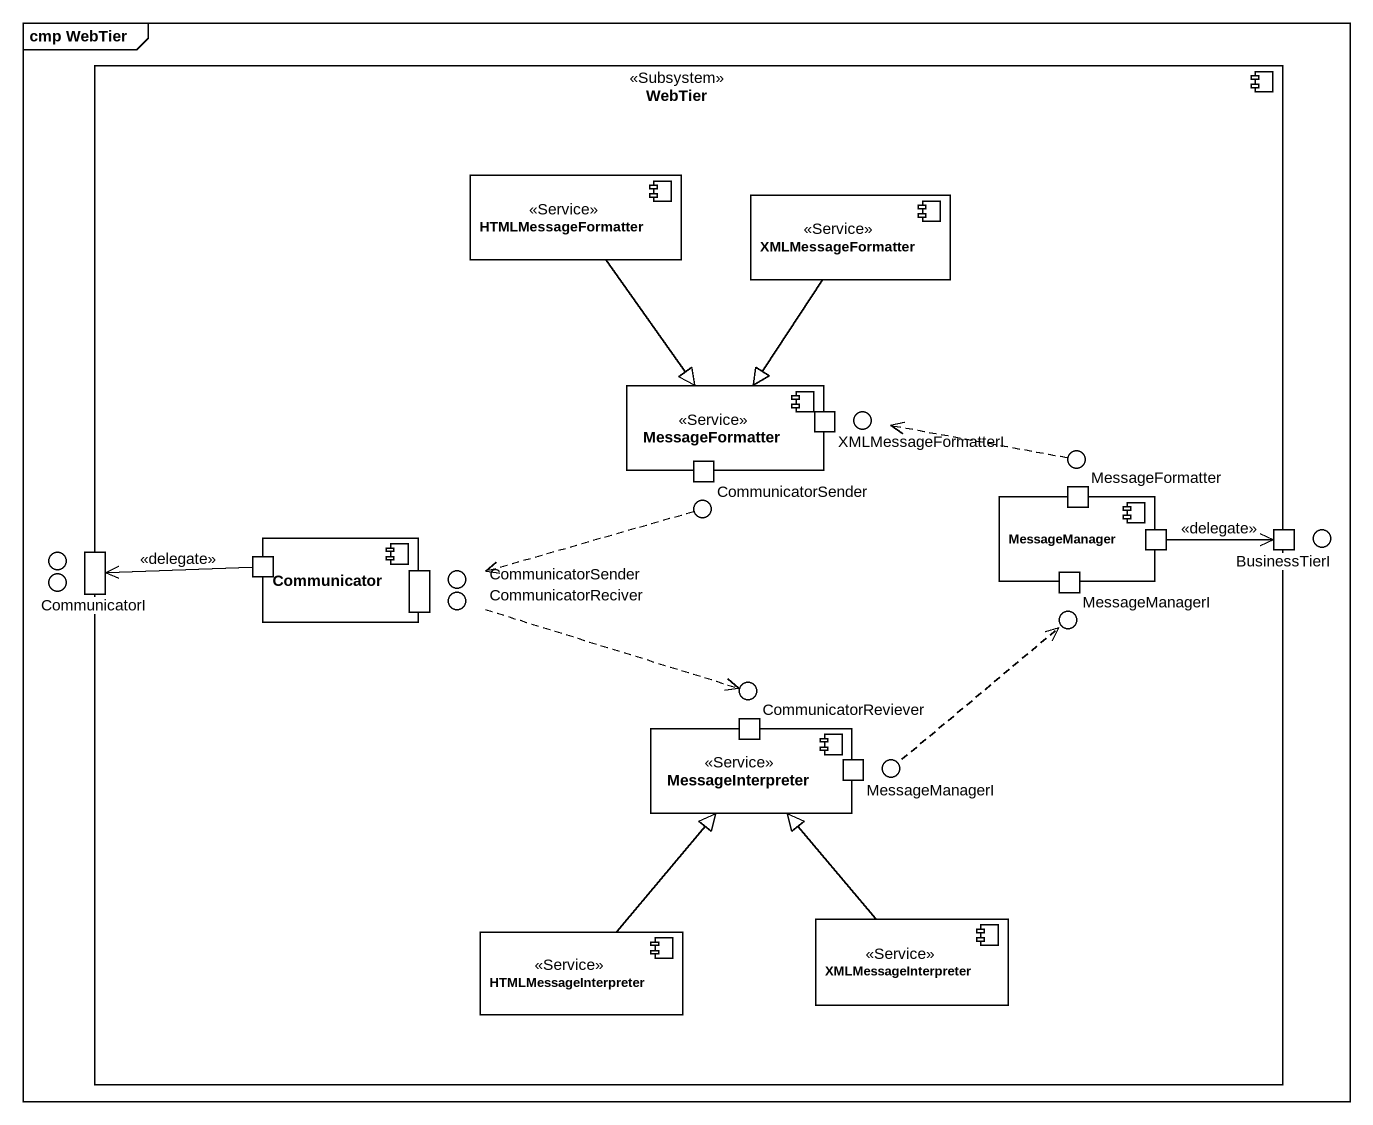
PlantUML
@startuml
mainframe cmp WebTier
component WebTier <<Subsystem>> #FFFFFF {
  component HTMLMessageFormatter <<Service>> #FFFFFF
  component XMLMessageFormatter <<Service>> #FFFFFF
  component MessageFormatter <<Service>> #FFFFFF {
    port XMLMessageFormatterI
    port CommunicatorSender
  }
  port CommunicatorI
  component Communicator #FFFFFF {
    port " " as port2
    port " " as port3
  }
  component MessageManager #FFFFFF {
    port "MessageFormatter" as MessageFormatter_2
    port " " as port1
    port MessageManagerI
  }
  port BusinessTierI
  component MessageInterpreter <<Service>> #FFFFFF {
    port CommunicatorReviever
    port "MessageManagerI" as MessageManagerI_2
  }
  component HTMLMessageInterpreter <<Service>> #FFFFFF
  component XMLMessageInterpreter <<Service>> #FFFFFF
}
() " " as lollipop1
() " " as lollipop2
() " " as lollipop3
() " " as lollipop4
() " " as lollipop5
() " " as lollipop6
() CommunicatorReciver
() "CommunicatorSender" as CommunicatorSender_2
() " " as lollipop7
() " " as lollipop8
() " " as lollipop9
WebTier -up- lollipop1
WebTier -up- lollipop2
WebTier -right- lollipop3
WebTier -left- CommunicatorReciver
WebTier -left- CommunicatorSender_2
WebTier -right- lollipop7
WebTier -- lollipop8
WebTier -- lollipop9
HTMLMessageFormatter --|> MessageFormatter
XMLMessageFormatter --|> MessageFormatter
lollipop2 .left.> CommunicatorSender_2
lollipop3 .left.> lollipop1
port1 -right-> BusinessTierI : <<delegate>>
port2 -left-> CommunicatorI : <<delegate>>
CommunicatorReciver .right.> lollipop8
lollipop9 .up.> lollipop7
HTMLMessageInterpreter -up-|> MessageInterpreter
XMLMessageInterpreter -up-|> MessageInterpreter
@enduml
